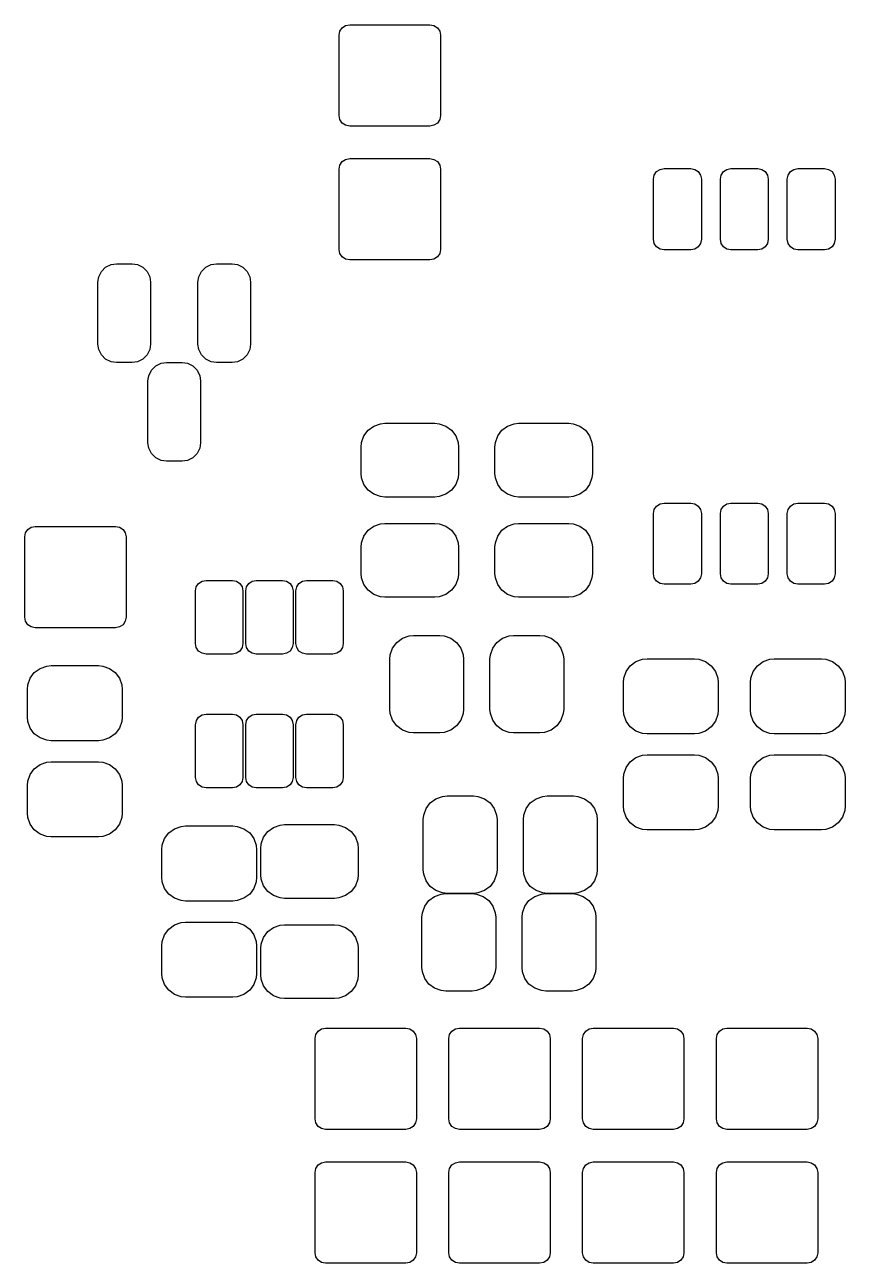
# Model space of a CAD drawing. Extents: x -0.13 to 1.73, y -0.14 to 0.93.
# Drawn here: x 0.537 to 1.15, y -0.138 to 0.788 of the extents above; entities that cross this region are included whole.
import ezdxf

# ---------------------------------------------------------------- set-up
doc = ezdxf.new("R2010")
doc.units = 0
doc.header["$MEASUREMENT"] = 0
doc.layers.add('BLACK', color=7, linetype='CONTINUOUS')

msp = doc.modelspace()

# ---------------------------------------------------------------- linework, layer by layer
at = {"layer": 'BLACK', "linetype": 'CONTINUOUS'}
for p, q in [((0.77443, 0.78557), (0.77699, 0.78727)), ((0.77699, 0.78727), (0.78, 0.78787)), ((0.78, 0.78787), (0.84, 0.78787)), ((0.84, 0.78787), (0.84301, 0.78727)), ((0.84301, 0.78727), (0.84557, 0.78557)), ((0.77213, 0.78), (0.77272, 0.78301)), ((0.77213, 0.72), (0.77213, 0.78)), ((0.77272, 0.78301), (0.77443, 0.78557)), ((0.84557, 0.78557), (0.84728, 0.78301)), ((0.84728, 0.78301), (0.84787, 0.78)), ((0.84787, 0.78), (0.84787, 0.72)), ((0.77272, 0.71699), (0.77213, 0.72)), ((0.77443, 0.71443), (0.77272, 0.71699)), ((0.77699, 0.71273), (0.77443, 0.71443)), ((0.84557, 0.71443), (0.84301, 0.71273)), ((0.84728, 0.71699), (0.84557, 0.71443)), ((0.84787, 0.72), (0.84728, 0.71699)), ((0.78, 0.71213), (0.77699, 0.71273)), ((0.84, 0.71213), (0.78, 0.71213)), ((0.84301, 0.71273), (0.84, 0.71213)), ((0.77272, 0.68301), (0.77443, 0.68557)), ((0.77443, 0.68557), (0.77699, 0.68727)), ((0.77699, 0.68727), (0.78, 0.68787)), ((0.78, 0.68787), (0.84, 0.68787)), ((0.84, 0.68787), (0.84301, 0.68727)), ((0.84301, 0.68727), (0.84557, 0.68557)), ((0.84557, 0.68557), (0.84728, 0.68301)), ((0.77213, 0.68), (0.77272, 0.68301)), ((0.77213, 0.62), (0.77213, 0.68)), ((0.84728, 0.68301), (0.84787, 0.68)), ((0.84787, 0.68), (0.84787, 0.62)), ((1.00773, 0.67551), (1.00943, 0.67807)), ((1.00943, 0.67807), (1.01199, 0.67978)), ((1.01199, 0.67978), (1.015, 0.68037)), ((1.015, 0.68037), (1.035, 0.68037)), ((1.035, 0.68037), (1.03801, 0.67978)), ((1.03801, 0.67978), (1.04057, 0.67807)), ((1.04057, 0.67807), (1.04227, 0.67551)), ((1.05773, 0.67551), (1.05943, 0.67807)), ((1.05943, 0.67807), (1.06199, 0.67978)), ((1.06199, 0.67978), (1.065, 0.68037)), ((1.065, 0.68037), (1.085, 0.68037)), ((1.085, 0.68037), (1.08801, 0.67978)), ((1.08801, 0.67978), (1.09057, 0.67807)), ((1.09057, 0.67807), (1.09227, 0.67551)), ((1.10773, 0.67551), (1.10943, 0.67807)), ((1.10943, 0.67807), (1.11199, 0.67978)), ((1.11199, 0.67978), (1.115, 0.68037)), ((1.115, 0.68037), (1.135, 0.68037)), ((1.135, 0.68037), (1.13801, 0.67978)), ((1.13801, 0.67978), (1.14057, 0.67807)), ((1.14057, 0.67807), (1.14227, 0.67551)), ((1.00713, 0.6725), (1.00773, 0.67551)), ((1.00713, 0.6275), (1.00713, 0.6725)), ((1.04227, 0.67551), (1.04287, 0.6725)), ((1.04287, 0.6725), (1.04287, 0.6275)), ((1.05713, 0.6725), (1.05773, 0.67551)), ((1.05713, 0.6275), (1.05713, 0.6725)), ((1.09227, 0.67551), (1.09287, 0.6725)), ((1.09287, 0.6725), (1.09287, 0.6275)), ((1.10713, 0.6725), (1.10773, 0.67551)), ((1.10713, 0.6275), (1.10713, 0.6725)), ((1.14227, 0.67551), (1.14287, 0.6725)), ((1.14287, 0.6725), (1.14287, 0.6275)), ((1.00773, 0.62449), (1.00713, 0.6275)), ((1.00943, 0.62193), (1.00773, 0.62449)), ((1.01199, 0.62023), (1.00943, 0.62193)), ((1.04057, 0.62193), (1.03801, 0.62023)), ((1.04227, 0.62449), (1.04057, 0.62193)), ((1.04287, 0.6275), (1.04227, 0.62449)), ((1.05773, 0.62449), (1.05713, 0.6275)), ((1.05943, 0.62193), (1.05773, 0.62449)), ((1.06199, 0.62023), (1.05943, 0.62193)), ((1.09057, 0.62193), (1.08801, 0.62023)), ((1.09227, 0.62449), (1.09057, 0.62193)), ((1.09287, 0.6275), (1.09227, 0.62449)), ((1.10773, 0.62449), (1.10713, 0.6275)), ((1.10943, 0.62193), (1.10773, 0.62449)), ((1.11199, 0.62023), (1.10943, 0.62193)), ((1.14057, 0.62193), (1.13801, 0.62023)), ((1.14227, 0.62449), (1.14057, 0.62193)), ((1.14287, 0.6275), (1.14227, 0.62449)), ((0.77272, 0.61699), (0.77213, 0.62)), ((0.77443, 0.61443), (0.77272, 0.61699)), ((0.77699, 0.61272), (0.77443, 0.61443)), ((0.78, 0.61213), (0.77699, 0.61272)), ((0.84, 0.61213), (0.78, 0.61213)), ((0.84301, 0.61272), (0.84, 0.61213)), ((0.84557, 0.61443), (0.84301, 0.61272)), ((0.84728, 0.61699), (0.84557, 0.61443)), ((0.84787, 0.62), (0.84728, 0.61699)), ((1.015, 0.61963), (1.01199, 0.62023)), ((1.035, 0.61963), (1.015, 0.61963)), ((1.03801, 0.62023), (1.035, 0.61963)), ((1.065, 0.61963), (1.06199, 0.62023)), ((1.085, 0.61963), (1.065, 0.61963)), ((1.08801, 0.62023), (1.085, 0.61963)), ((1.115, 0.61963), (1.11199, 0.62023)), ((1.135, 0.61963), (1.115, 0.61963)), ((1.13801, 0.62023), (1.135, 0.61963)), ((0.59238, 0.59937), (0.59438, 0.60344)), ((0.59438, 0.60344), (0.59758, 0.60665)), ((0.59758, 0.60665), (0.60166, 0.60864)), ((0.60166, 0.60864), (0.60559, 0.60921)), ((0.60559, 0.60921), (0.6174, 0.60921)), ((0.6174, 0.60921), (0.62133, 0.60864)), ((0.62133, 0.60864), (0.62541, 0.60665)), ((0.62541, 0.60665), (0.62862, 0.60344)), ((0.62862, 0.60344), (0.63061, 0.59937)), ((0.66719, 0.59937), (0.66918, 0.60344)), ((0.66918, 0.60344), (0.67239, 0.60665)), ((0.67239, 0.60665), (0.67646, 0.60864)), ((0.67646, 0.60864), (0.68039, 0.60921)), ((0.68039, 0.60921), (0.6922, 0.60921)), ((0.6922, 0.60921), (0.69614, 0.60864)), ((0.69614, 0.60864), (0.70021, 0.60665)), ((0.70021, 0.60665), (0.70342, 0.60344)), ((0.70342, 0.60344), (0.70541, 0.59937)), ((0.59181, 0.59543), (0.59238, 0.59937)), ((0.59181, 0.54917), (0.59181, 0.59543)), ((0.63061, 0.59937), (0.63118, 0.59543)), ((0.63118, 0.59543), (0.63118, 0.54917)), ((0.66661, 0.59543), (0.66719, 0.59937)), ((0.66661, 0.54917), (0.66661, 0.59543)), ((0.70541, 0.59937), (0.70598, 0.59543)), ((0.70598, 0.59543), (0.70598, 0.54917)), ((0.59238, 0.54524), (0.59181, 0.54917)), ((0.63118, 0.54917), (0.63061, 0.54524)), ((0.66719, 0.54524), (0.66661, 0.54917)), ((0.70598, 0.54917), (0.70541, 0.54524)), ((0.59438, 0.54117), (0.59238, 0.54524)), ((0.59758, 0.53796), (0.59438, 0.54117)), ((0.60166, 0.53597), (0.59758, 0.53796)), ((0.62541, 0.53796), (0.62133, 0.53597)), ((0.62862, 0.54117), (0.62541, 0.53796)), ((0.63061, 0.54524), (0.62862, 0.54117)), ((0.66918, 0.54117), (0.66719, 0.54524)), ((0.67239, 0.53796), (0.66918, 0.54117)), ((0.67646, 0.53597), (0.67239, 0.53796)), ((0.70021, 0.53796), (0.69614, 0.53597)), ((0.70342, 0.54117), (0.70021, 0.53796)), ((0.70541, 0.54524), (0.70342, 0.54117)), ((0.60559, 0.53539), (0.60166, 0.53597)), ((0.6174, 0.53539), (0.60559, 0.53539)), ((0.62133, 0.53597), (0.6174, 0.53539)), ((0.62979, 0.52555), (0.63178, 0.52962)), ((0.63178, 0.52962), (0.63499, 0.53283)), ((0.63499, 0.53283), (0.63906, 0.53482)), ((0.63906, 0.53482), (0.64299, 0.53539)), ((0.64299, 0.53539), (0.6548, 0.53539)), ((0.6548, 0.53539), (0.65873, 0.53482)), ((0.65873, 0.53482), (0.66281, 0.53283)), ((0.66281, 0.53283), (0.66602, 0.52962)), ((0.66602, 0.52962), (0.66801, 0.52555)), ((0.68039, 0.53539), (0.67646, 0.53597)), ((0.6922, 0.53539), (0.68039, 0.53539)), ((0.69614, 0.53597), (0.6922, 0.53539)), ((0.62921, 0.52161), (0.62979, 0.52555)), ((0.62921, 0.47535), (0.62921, 0.52161)), ((0.66801, 0.52555), (0.66858, 0.52161)), ((0.66858, 0.52161), (0.66858, 0.47535)), ((0.79064, 0.48052), (0.79377, 0.48477)), ((0.79377, 0.48477), (0.79802, 0.48791)), ((0.79802, 0.48791), (0.80301, 0.48965)), ((0.80301, 0.48965), (0.8063, 0.48996)), ((0.8063, 0.48996), (0.8437, 0.48996)), ((0.8437, 0.48996), (0.84699, 0.48965)), ((0.84699, 0.48965), (0.85198, 0.48791)), ((0.85198, 0.48791), (0.85623, 0.48477)), ((0.85623, 0.48477), (0.85936, 0.48052)), ((0.89064, 0.48052), (0.89377, 0.48477)), ((0.89377, 0.48477), (0.89802, 0.48791)), ((0.89802, 0.48791), (0.90301, 0.48965)), ((0.90301, 0.48965), (0.9063, 0.48996)), ((0.9063, 0.48996), (0.9437, 0.48996)), ((0.9437, 0.48996), (0.94699, 0.48965)), ((0.94699, 0.48965), (0.95198, 0.48791)), ((0.95198, 0.48791), (0.95623, 0.48477)), ((0.95623, 0.48477), (0.95936, 0.48052)), ((0.62979, 0.47142), (0.62921, 0.47535)), ((0.66858, 0.47535), (0.66801, 0.47142)), ((0.78858, 0.47224), (0.78889, 0.47554)), ((0.78858, 0.45256), (0.78858, 0.47224)), ((0.78889, 0.47554), (0.79064, 0.48052)), ((0.85936, 0.48052), (0.86111, 0.47554)), ((0.86111, 0.47554), (0.86142, 0.47224)), ((0.86142, 0.47224), (0.86142, 0.45256)), ((0.88858, 0.47224), (0.88889, 0.47554)), ((0.88858, 0.45256), (0.88858, 0.47224)), ((0.88889, 0.47554), (0.89064, 0.48052)), ((0.95936, 0.48052), (0.96111, 0.47554)), ((0.96111, 0.47554), (0.96142, 0.47224)), ((0.96142, 0.47224), (0.96142, 0.45256)), ((0.63178, 0.46735), (0.62979, 0.47142)), ((0.63499, 0.46414), (0.63178, 0.46735)), ((0.63906, 0.46215), (0.63499, 0.46414)), ((0.66281, 0.46414), (0.65873, 0.46215)), ((0.66602, 0.46735), (0.66281, 0.46414)), ((0.66801, 0.47142), (0.66602, 0.46735)), ((0.64299, 0.46158), (0.63906, 0.46215)), ((0.6548, 0.46158), (0.64299, 0.46158)), ((0.65873, 0.46215), (0.6548, 0.46158)), ((0.78889, 0.44927), (0.78858, 0.45256)), ((0.79064, 0.44428), (0.78889, 0.44927)), ((0.86111, 0.44927), (0.85936, 0.44428)), ((0.86142, 0.45256), (0.86111, 0.44927)), ((0.88889, 0.44927), (0.88858, 0.45256)), ((0.89064, 0.44428), (0.88889, 0.44927)), ((0.96111, 0.44927), (0.95936, 0.44428)), ((0.96142, 0.45256), (0.96111, 0.44927)), ((0.79377, 0.44003), (0.79064, 0.44428)), ((0.79802, 0.4369), (0.79377, 0.44003)), ((0.80301, 0.43515), (0.79802, 0.4369)), ((0.8063, 0.43484), (0.80301, 0.43515)), ((0.84699, 0.43515), (0.8437, 0.43484)), ((0.85198, 0.4369), (0.84699, 0.43515)), ((0.85623, 0.44003), (0.85198, 0.4369)), ((0.85936, 0.44428), (0.85623, 0.44003)), ((0.89377, 0.44003), (0.89064, 0.44428)), ((0.89802, 0.4369), (0.89377, 0.44003)), ((0.90301, 0.43515), (0.89802, 0.4369)), ((0.9063, 0.43484), (0.90301, 0.43515)), ((0.94699, 0.43515), (0.9437, 0.43484)), ((0.95198, 0.4369), (0.94699, 0.43515)), ((0.95623, 0.44003), (0.95198, 0.4369)), ((0.95936, 0.44428), (0.95623, 0.44003)), ((0.8437, 0.43484), (0.8063, 0.43484)), ((0.9437, 0.43484), (0.9063, 0.43484)), ((1.00773, 0.42551), (1.00943, 0.42807)), ((1.00943, 0.42807), (1.01199, 0.42978)), ((1.01199, 0.42978), (1.015, 0.43037)), ((1.015, 0.43037), (1.035, 0.43037)), ((1.035, 0.43037), (1.03801, 0.42978)), ((1.03801, 0.42978), (1.04057, 0.42807)), ((1.04057, 0.42807), (1.04227, 0.42551)), ((1.05773, 0.42551), (1.05943, 0.42807)), ((1.05943, 0.42807), (1.06199, 0.42978)), ((1.06199, 0.42978), (1.065, 0.43037)), ((1.065, 0.43037), (1.085, 0.43037)), ((1.085, 0.43037), (1.08801, 0.42978)), ((1.08801, 0.42978), (1.09057, 0.42807)), ((1.09057, 0.42807), (1.09227, 0.42551)), ((1.10773, 0.42551), (1.10943, 0.42807)), ((1.10943, 0.42807), (1.11199, 0.42978)), ((1.11199, 0.42978), (1.115, 0.43037)), ((1.115, 0.43037), (1.135, 0.43037)), ((1.135, 0.43037), (1.13801, 0.42978)), ((1.13801, 0.42978), (1.14057, 0.42807)), ((1.14057, 0.42807), (1.14227, 0.42551)), ((1.00713, 0.4225), (1.00773, 0.42551)), ((1.00713, 0.3775), (1.00713, 0.4225)), ((1.04227, 0.42551), (1.04287, 0.4225)), ((1.04287, 0.4225), (1.04287, 0.3775)), ((1.05713, 0.4225), (1.05773, 0.42551)), ((1.05713, 0.3775), (1.05713, 0.4225)), ((1.09227, 0.42551), (1.09287, 0.4225)), ((1.09287, 0.4225), (1.09287, 0.3775)), ((1.10713, 0.4225), (1.10773, 0.42551)), ((1.10713, 0.3775), (1.10713, 0.4225)), ((1.14227, 0.42551), (1.14287, 0.4225)), ((1.14287, 0.4225), (1.14287, 0.3775)), ((0.53713, 0.405), (0.53773, 0.40801)), ((0.53773, 0.40801), (0.53943, 0.41057)), ((0.53943, 0.41057), (0.54199, 0.41228)), ((0.54199, 0.41228), (0.545, 0.41287)), ((0.545, 0.41287), (0.605, 0.41287)), ((0.605, 0.41287), (0.60801, 0.41228)), ((0.60801, 0.41228), (0.61057, 0.41057)), ((0.61057, 0.41057), (0.61228, 0.40801)), ((0.61228, 0.40801), (0.61287, 0.405)), ((0.79064, 0.40572), (0.79377, 0.40997)), ((0.79377, 0.40997), (0.79802, 0.4131)), ((0.79802, 0.4131), (0.80301, 0.41485)), ((0.80301, 0.41485), (0.8063, 0.41516)), ((0.8063, 0.41516), (0.8437, 0.41516)), ((0.8437, 0.41516), (0.84699, 0.41485)), ((0.84699, 0.41485), (0.85198, 0.4131)), ((0.85198, 0.4131), (0.85623, 0.40997)), ((0.85623, 0.40997), (0.85936, 0.40572)), ((0.89064, 0.40572), (0.89377, 0.40997)), ((0.89377, 0.40997), (0.89802, 0.4131)), ((0.89802, 0.4131), (0.90301, 0.41485)), ((0.90301, 0.41485), (0.9063, 0.41516)), ((0.9063, 0.41516), (0.9437, 0.41516)), ((0.9437, 0.41516), (0.94699, 0.41485)), ((0.94699, 0.41485), (0.95198, 0.4131)), ((0.95198, 0.4131), (0.95623, 0.40997)), ((0.95623, 0.40997), (0.95936, 0.40572)), ((0.53713, 0.345), (0.53713, 0.405)), ((0.61287, 0.405), (0.61287, 0.345)), ((0.78858, 0.39744), (0.78889, 0.40074)), ((0.78889, 0.40074), (0.79064, 0.40572)), ((0.85936, 0.40572), (0.86111, 0.40074)), ((0.86111, 0.40074), (0.86142, 0.39744)), ((0.88858, 0.39744), (0.88889, 0.40074)), ((0.88889, 0.40074), (0.89064, 0.40572)), ((0.95936, 0.40572), (0.96111, 0.40074)), ((0.96111, 0.40074), (0.96142, 0.39744)), ((0.78858, 0.37776), (0.78858, 0.39744)), ((0.86142, 0.39744), (0.86142, 0.37776)), ((0.88858, 0.37776), (0.88858, 0.39744)), ((0.96142, 0.39744), (0.96142, 0.37776)), ((0.66707, 0.37027), (0.66962, 0.37198)), ((0.66962, 0.37198), (0.67264, 0.37257)), ((0.67264, 0.37257), (0.69236, 0.37257)), ((0.69236, 0.37257), (0.69538, 0.37198)), ((0.69538, 0.37198), (0.69793, 0.37027)), ((0.70459, 0.37027), (0.70714, 0.37198)), ((0.70714, 0.37198), (0.71016, 0.37257)), ((0.71016, 0.37257), (0.72984, 0.37257)), ((0.72984, 0.37257), (0.73286, 0.37198)), ((0.73286, 0.37198), (0.73541, 0.37027)), ((0.74209, 0.37027), (0.74464, 0.37198)), ((0.74464, 0.37198), (0.74766, 0.37257)), ((0.74766, 0.37257), (0.76734, 0.37257)), ((0.76734, 0.37257), (0.77036, 0.37198)), ((0.77036, 0.37198), (0.77291, 0.37027)), ((0.78889, 0.37446), (0.78858, 0.37776)), ((0.79064, 0.36948), (0.78889, 0.37446)), ((0.86111, 0.37446), (0.85936, 0.36948)), ((0.86142, 0.37776), (0.86111, 0.37446)), ((0.88889, 0.37446), (0.88858, 0.37776)), ((0.89064, 0.36948), (0.88889, 0.37446)), ((0.96111, 0.37446), (0.95936, 0.36948)), ((0.96142, 0.37776), (0.96111, 0.37446)), ((1.00773, 0.37449), (1.00713, 0.3775)), ((1.00943, 0.37193), (1.00773, 0.37449)), ((1.01199, 0.37023), (1.00943, 0.37193)), ((1.04057, 0.37193), (1.03801, 0.37023)), ((1.04227, 0.37449), (1.04057, 0.37193)), ((1.04287, 0.3775), (1.04227, 0.37449)), ((1.05773, 0.37449), (1.05713, 0.3775)), ((1.05943, 0.37193), (1.05773, 0.37449)), ((1.06199, 0.37023), (1.05943, 0.37193)), ((1.09057, 0.37193), (1.08801, 0.37023)), ((1.09227, 0.37449), (1.09057, 0.37193)), ((1.09287, 0.3775), (1.09227, 0.37449)), ((1.10773, 0.37449), (1.10713, 0.3775)), ((1.10943, 0.37193), (1.10773, 0.37449)), ((1.11199, 0.37023), (1.10943, 0.37193)), ((1.14057, 0.37193), (1.13801, 0.37023)), ((1.14227, 0.37449), (1.14057, 0.37193)), ((1.14287, 0.3775), (1.14227, 0.37449)), ((0.66476, 0.3647), (0.66536, 0.36771)), ((0.66476, 0.3253), (0.66476, 0.3647)), ((0.66536, 0.36771), (0.66707, 0.37027)), ((0.69793, 0.37027), (0.69964, 0.36771)), ((0.69964, 0.36771), (0.70024, 0.3647)), ((0.70024, 0.3647), (0.70024, 0.3253)), ((0.70228, 0.3647), (0.70288, 0.36771)), ((0.70228, 0.3253), (0.70228, 0.3647)), ((0.70288, 0.36771), (0.70459, 0.37027)), ((0.73541, 0.37027), (0.73712, 0.36771)), ((0.73712, 0.36771), (0.73772, 0.3647)), ((0.73772, 0.3647), (0.73772, 0.3253)), ((0.73978, 0.3647), (0.74038, 0.36771)), ((0.73978, 0.3253), (0.73978, 0.3647)), ((0.74038, 0.36771), (0.74209, 0.37027)), ((0.77291, 0.37027), (0.77462, 0.36771)), ((0.77462, 0.36771), (0.77522, 0.3647)), ((0.77522, 0.3647), (0.77522, 0.3253)), ((0.79377, 0.36523), (0.79064, 0.36948)), ((0.79802, 0.36209), (0.79377, 0.36523)), ((0.80301, 0.36035), (0.79802, 0.36209)), ((0.85198, 0.36209), (0.84699, 0.36035)), ((0.85623, 0.36523), (0.85198, 0.36209)), ((0.85936, 0.36948), (0.85623, 0.36523)), ((0.89377, 0.36523), (0.89064, 0.36948)), ((0.89802, 0.36209), (0.89377, 0.36523)), ((0.90301, 0.36035), (0.89802, 0.36209)), ((0.95198, 0.36209), (0.94699, 0.36035)), ((0.95623, 0.36523), (0.95198, 0.36209)), ((0.95936, 0.36948), (0.95623, 0.36523)), ((1.015, 0.36963), (1.01199, 0.37023)), ((1.035, 0.36963), (1.015, 0.36963)), ((1.03801, 0.37023), (1.035, 0.36963)), ((1.065, 0.36963), (1.06199, 0.37023)), ((1.085, 0.36963), (1.065, 0.36963)), ((1.08801, 0.37023), (1.085, 0.36963)), ((1.115, 0.36963), (1.11199, 0.37023)), ((1.135, 0.36963), (1.115, 0.36963)), ((1.13801, 0.37023), (1.135, 0.36963)), ((0.8063, 0.36004), (0.80301, 0.36035)), ((0.8437, 0.36004), (0.8063, 0.36004)), ((0.84699, 0.36035), (0.8437, 0.36004)), ((0.9063, 0.36004), (0.90301, 0.36035)), ((0.9437, 0.36004), (0.9063, 0.36004)), ((0.94699, 0.36035), (0.9437, 0.36004)), ((0.53773, 0.34199), (0.53713, 0.345)), ((0.61287, 0.345), (0.61228, 0.34199)), ((0.53943, 0.33943), (0.53773, 0.34199)), ((0.54199, 0.33772), (0.53943, 0.33943)), ((0.545, 0.33713), (0.54199, 0.33772)), ((0.605, 0.33713), (0.545, 0.33713)), ((0.60801, 0.33772), (0.605, 0.33713)), ((0.61057, 0.33943), (0.60801, 0.33772)), ((0.61228, 0.34199), (0.61057, 0.33943)), ((0.66536, 0.32229), (0.66476, 0.3253)), ((0.70024, 0.3253), (0.69964, 0.32229)), ((0.70288, 0.32229), (0.70228, 0.3253)), ((0.73772, 0.3253), (0.73712, 0.32229)), ((0.74038, 0.32229), (0.73978, 0.3253)), ((0.77522, 0.3253), (0.77462, 0.32229)), ((0.81209, 0.32198), (0.81523, 0.32623)), ((0.81523, 0.32623), (0.81948, 0.32936)), ((0.81948, 0.32936), (0.82446, 0.33111)), ((0.82446, 0.33111), (0.82776, 0.33142)), ((0.82776, 0.33142), (0.84744, 0.33142)), ((0.84744, 0.33142), (0.85074, 0.33111)), ((0.85074, 0.33111), (0.85572, 0.32936)), ((0.85572, 0.32936), (0.85997, 0.32623)), ((0.85997, 0.32623), (0.8631, 0.32198)), ((0.8869, 0.32198), (0.89003, 0.32623)), ((0.89003, 0.32623), (0.89428, 0.32936)), ((0.89428, 0.32936), (0.89926, 0.33111)), ((0.89926, 0.33111), (0.90256, 0.33142)), ((0.90256, 0.33142), (0.92224, 0.33142)), ((0.92224, 0.33142), (0.92554, 0.33111)), ((0.92554, 0.33111), (0.93052, 0.32936)), ((0.93052, 0.32936), (0.93477, 0.32623)), ((0.93477, 0.32623), (0.93791, 0.32198)), ((0.66707, 0.31973), (0.66536, 0.32229)), ((0.66962, 0.31803), (0.66707, 0.31973)), ((0.67264, 0.31743), (0.66962, 0.31803)), ((0.69236, 0.31743), (0.67264, 0.31743)), ((0.69538, 0.31803), (0.69236, 0.31743)), ((0.69793, 0.31973), (0.69538, 0.31803)), ((0.69964, 0.32229), (0.69793, 0.31973)), ((0.70459, 0.31973), (0.70288, 0.32229)), ((0.70714, 0.31803), (0.70459, 0.31973)), ((0.71016, 0.31743), (0.70714, 0.31803)), ((0.72984, 0.31743), (0.71016, 0.31743)), ((0.73286, 0.31803), (0.72984, 0.31743)), ((0.73541, 0.31973), (0.73286, 0.31803)), ((0.73712, 0.32229), (0.73541, 0.31973)), ((0.74209, 0.31973), (0.74038, 0.32229)), ((0.74464, 0.31803), (0.74209, 0.31973)), ((0.74766, 0.31743), (0.74464, 0.31803)), ((0.76734, 0.31743), (0.74766, 0.31743)), ((0.77036, 0.31803), (0.76734, 0.31743)), ((0.77291, 0.31973), (0.77036, 0.31803)), ((0.77462, 0.32229), (0.77291, 0.31973)), ((0.81004, 0.3137), (0.81035, 0.31699)), ((0.81035, 0.31699), (0.81209, 0.32198)), ((0.8631, 0.32198), (0.86485, 0.31699)), ((0.86485, 0.31699), (0.86516, 0.3137)), ((0.88484, 0.3137), (0.88515, 0.31699)), ((0.88515, 0.31699), (0.8869, 0.32198)), ((0.93791, 0.32198), (0.93965, 0.31699)), ((0.93965, 0.31699), (0.93996, 0.3137)), ((0.54427, 0.30363), (0.54852, 0.30676)), ((0.54852, 0.30676), (0.5535, 0.30851)), ((0.5535, 0.30851), (0.55679, 0.30882)), ((0.55679, 0.30882), (0.59223, 0.30882)), ((0.59223, 0.30882), (0.59552, 0.30851)), ((0.59552, 0.30851), (0.60051, 0.30676)), ((0.60051, 0.30676), (0.60476, 0.30363)), ((0.81004, 0.2763), (0.81004, 0.3137)), ((0.86516, 0.3137), (0.86516, 0.2763)), ((0.88484, 0.2763), (0.88484, 0.3137)), ((0.93996, 0.3137), (0.93996, 0.2763)), ((0.98662, 0.30454), (0.98976, 0.30879)), ((0.98976, 0.30879), (0.99401, 0.31192)), ((0.99401, 0.31192), (0.99899, 0.31367)), ((0.99899, 0.31367), (1.00228, 0.31398)), ((1.00228, 0.31398), (1.03772, 0.31398)), ((1.03772, 0.31398), (1.04101, 0.31367)), ((1.04101, 0.31367), (1.04599, 0.31192)), ((1.04599, 0.31192), (1.05024, 0.30879)), ((1.05024, 0.30879), (1.05338, 0.30454)), ((1.08162, 0.30454), (1.08476, 0.30879)), ((1.08476, 0.30879), (1.08901, 0.31192)), ((1.08901, 0.31192), (1.09399, 0.31367)), ((1.09399, 0.31367), (1.09728, 0.31398)), ((1.09728, 0.31398), (1.13272, 0.31398)), ((1.13272, 0.31398), (1.13601, 0.31367)), ((1.13601, 0.31367), (1.14099, 0.31192)), ((1.14099, 0.31192), (1.14524, 0.30879)), ((1.14524, 0.30879), (1.14838, 0.30454)), ((0.53939, 0.29439), (0.54113, 0.29938)), ((0.54113, 0.29938), (0.54427, 0.30363)), ((0.60476, 0.30363), (0.60789, 0.29938)), ((0.60789, 0.29938), (0.60964, 0.29439)), ((0.98457, 0.29626), (0.98488, 0.29955)), ((0.98457, 0.27559), (0.98457, 0.29626)), ((0.98488, 0.29955), (0.98662, 0.30454)), ((1.05338, 0.30454), (1.05512, 0.29955)), ((1.05512, 0.29955), (1.05543, 0.29626)), ((1.05543, 0.29626), (1.05543, 0.27559)), ((1.07957, 0.29626), (1.07988, 0.29955)), ((1.07957, 0.27559), (1.07957, 0.29626)), ((1.07988, 0.29955), (1.08162, 0.30454)), ((1.14838, 0.30454), (1.15012, 0.29955)), ((1.15012, 0.29955), (1.15043, 0.29626)), ((1.15043, 0.29626), (1.15043, 0.27559)), ((0.53908, 0.2911), (0.53939, 0.29439)), ((0.53908, 0.27043), (0.53908, 0.2911)), ((0.60964, 0.29439), (0.60994, 0.2911)), ((0.60994, 0.2911), (0.60994, 0.27043)), ((0.53939, 0.26714), (0.53908, 0.27043)), ((0.60994, 0.27043), (0.60964, 0.26714)), ((0.66538, 0.26771), (0.66709, 0.27027)), ((0.66709, 0.27027), (0.66964, 0.27198)), ((0.66964, 0.27198), (0.67266, 0.27257)), ((0.67266, 0.27257), (0.69234, 0.27257)), ((0.69234, 0.27257), (0.69536, 0.27198)), ((0.69536, 0.27198), (0.69791, 0.27027)), ((0.69791, 0.27027), (0.69962, 0.26771)), ((0.70288, 0.26771), (0.70459, 0.27027)), ((0.70459, 0.27027), (0.70714, 0.27198)), ((0.70714, 0.27198), (0.71016, 0.27257)), ((0.71016, 0.27257), (0.72984, 0.27257)), ((0.72984, 0.27257), (0.73286, 0.27198)), ((0.73286, 0.27198), (0.73541, 0.27027)), ((0.73541, 0.27027), (0.73712, 0.26771)), ((0.74038, 0.26771), (0.74209, 0.27027)), ((0.74209, 0.27027), (0.74464, 0.27198)), ((0.74464, 0.27198), (0.74766, 0.27257)), ((0.74766, 0.27257), (0.76734, 0.27257)), ((0.76734, 0.27257), (0.77036, 0.27198)), ((0.77036, 0.27198), (0.77291, 0.27027)), ((0.77291, 0.27027), (0.77462, 0.26771)), ((0.81035, 0.27301), (0.81004, 0.2763)), ((0.81209, 0.26802), (0.81035, 0.27301)), ((0.86485, 0.27301), (0.8631, 0.26802)), ((0.86516, 0.2763), (0.86485, 0.27301)), ((0.88515, 0.27301), (0.88484, 0.2763)), ((0.8869, 0.26802), (0.88515, 0.27301)), ((0.93965, 0.27301), (0.93791, 0.26802)), ((0.93996, 0.2763), (0.93965, 0.27301)), ((0.98488, 0.2723), (0.98457, 0.27559)), ((0.98662, 0.26731), (0.98488, 0.2723)), ((1.05512, 0.2723), (1.05338, 0.26731)), ((1.05543, 0.27559), (1.05512, 0.2723)), ((1.07988, 0.2723), (1.07957, 0.27559)), ((1.08162, 0.26731), (1.07988, 0.2723)), ((1.15012, 0.2723), (1.14838, 0.26731)), ((1.15043, 0.27559), (1.15012, 0.2723)), ((0.54113, 0.26215), (0.53939, 0.26714)), ((0.54427, 0.2579), (0.54113, 0.26215)), ((0.60789, 0.26215), (0.60476, 0.2579)), ((0.60964, 0.26714), (0.60789, 0.26215)), ((0.66478, 0.2647), (0.66538, 0.26771)), ((0.66478, 0.2253), (0.66478, 0.2647)), ((0.69962, 0.26771), (0.70022, 0.2647)), ((0.70022, 0.2647), (0.70022, 0.2253)), ((0.70228, 0.2647), (0.70288, 0.26771)), ((0.70228, 0.2253), (0.70228, 0.2647)), ((0.73712, 0.26771), (0.73772, 0.2647)), ((0.73772, 0.2647), (0.73772, 0.2253)), ((0.73978, 0.2647), (0.74038, 0.26771)), ((0.73978, 0.2253), (0.73978, 0.2647)), ((0.77462, 0.26771), (0.77522, 0.2647)), ((0.77522, 0.2647), (0.77522, 0.2253)), ((0.81523, 0.26377), (0.81209, 0.26802)), ((0.81948, 0.26064), (0.81523, 0.26377)), ((0.82446, 0.25889), (0.81948, 0.26064)), ((0.85572, 0.26064), (0.85074, 0.25889)), ((0.85997, 0.26377), (0.85572, 0.26064)), ((0.8631, 0.26802), (0.85997, 0.26377)), ((0.89003, 0.26377), (0.8869, 0.26802)), ((0.89428, 0.26064), (0.89003, 0.26377)), ((0.89926, 0.25889), (0.89428, 0.26064)), ((0.93052, 0.26064), (0.92554, 0.25889)), ((0.93477, 0.26377), (0.93052, 0.26064)), ((0.93791, 0.26802), (0.93477, 0.26377)), ((0.98976, 0.26306), (0.98662, 0.26731)), ((0.99401, 0.25993), (0.98976, 0.26306)), ((0.99899, 0.25818), (0.99401, 0.25993)), ((1.04599, 0.25993), (1.04101, 0.25818)), ((1.05024, 0.26306), (1.04599, 0.25993)), ((1.05338, 0.26731), (1.05024, 0.26306)), ((1.08476, 0.26306), (1.08162, 0.26731)), ((1.08901, 0.25993), (1.08476, 0.26306)), ((1.09399, 0.25818), (1.08901, 0.25993)), ((1.14099, 0.25993), (1.13601, 0.25818)), ((1.14524, 0.26306), (1.14099, 0.25993)), ((1.14838, 0.26731), (1.14524, 0.26306)), ((0.54852, 0.25477), (0.54427, 0.2579)), ((0.5535, 0.25302), (0.54852, 0.25477)), ((0.55679, 0.25271), (0.5535, 0.25302)), ((0.59223, 0.25271), (0.55679, 0.25271)), ((0.59552, 0.25302), (0.59223, 0.25271)), ((0.60051, 0.25477), (0.59552, 0.25302)), ((0.60476, 0.2579), (0.60051, 0.25477)), ((0.82776, 0.25858), (0.82446, 0.25889)), ((0.84744, 0.25858), (0.82776, 0.25858)), ((0.85074, 0.25889), (0.84744, 0.25858)), ((0.90256, 0.25858), (0.89926, 0.25889)), ((0.92224, 0.25858), (0.90256, 0.25858)), ((0.92554, 0.25889), (0.92224, 0.25858)), ((1.00228, 0.25787), (0.99899, 0.25818)), ((1.03772, 0.25787), (1.00228, 0.25787)), ((1.04101, 0.25818), (1.03772, 0.25787)), ((1.09728, 0.25787), (1.09399, 0.25818)), ((1.13272, 0.25787), (1.09728, 0.25787)), ((1.13601, 0.25818), (1.13272, 0.25787)), ((0.99401, 0.24007), (0.99899, 0.24182)), ((0.99899, 0.24182), (1.00228, 0.24213)), ((1.00228, 0.24213), (1.03772, 0.24213)), ((1.03772, 0.24213), (1.04101, 0.24182)), ((1.04101, 0.24182), (1.04599, 0.24007)), ((1.08901, 0.24007), (1.09399, 0.24182)), ((1.09399, 0.24182), (1.09728, 0.24213)), ((1.09728, 0.24213), (1.13272, 0.24213)), ((1.13272, 0.24213), (1.13601, 0.24182)), ((1.13601, 0.24182), (1.14099, 0.24007)), ((0.54113, 0.22753), (0.54427, 0.23178)), ((0.54427, 0.23178), (0.54852, 0.23491)), ((0.54852, 0.23491), (0.5535, 0.23666)), ((0.5535, 0.23666), (0.55679, 0.23697)), ((0.55679, 0.23697), (0.59223, 0.23697)), ((0.59223, 0.23697), (0.59552, 0.23666)), ((0.59552, 0.23666), (0.60051, 0.23491)), ((0.60051, 0.23491), (0.60476, 0.23178)), ((0.60476, 0.23178), (0.60789, 0.22753)), ((0.98488, 0.2277), (0.98662, 0.23269)), ((0.98662, 0.23269), (0.98976, 0.23694)), ((0.98976, 0.23694), (0.99401, 0.24007)), ((1.04599, 0.24007), (1.05024, 0.23694)), ((1.05024, 0.23694), (1.05338, 0.23269)), ((1.05338, 0.23269), (1.05512, 0.2277)), ((1.07988, 0.2277), (1.08162, 0.23269)), ((1.08162, 0.23269), (1.08476, 0.23694)), ((1.08476, 0.23694), (1.08901, 0.24007)), ((1.14099, 0.24007), (1.14524, 0.23694)), ((1.14524, 0.23694), (1.14838, 0.23269)), ((1.14838, 0.23269), (1.15012, 0.2277)), ((0.53908, 0.21925), (0.53939, 0.22254)), ((0.53939, 0.22254), (0.54113, 0.22753)), ((0.60789, 0.22753), (0.60964, 0.22254)), ((0.60964, 0.22254), (0.60994, 0.21925)), ((0.66538, 0.22229), (0.66478, 0.2253)), ((0.66709, 0.21973), (0.66538, 0.22229)), ((0.69962, 0.22229), (0.69791, 0.21973)), ((0.70022, 0.2253), (0.69962, 0.22229)), ((0.70288, 0.22229), (0.70228, 0.2253)), ((0.70459, 0.21973), (0.70288, 0.22229)), ((0.73712, 0.22229), (0.73541, 0.21973)), ((0.73772, 0.2253), (0.73712, 0.22229)), ((0.74038, 0.22229), (0.73978, 0.2253)), ((0.74209, 0.21973), (0.74038, 0.22229)), ((0.77462, 0.22229), (0.77291, 0.21973)), ((0.77522, 0.2253), (0.77462, 0.22229)), ((0.98457, 0.22441), (0.98488, 0.2277)), ((0.98457, 0.20374), (0.98457, 0.22441)), ((1.05512, 0.2277), (1.05543, 0.22441)), ((1.05543, 0.22441), (1.05543, 0.20374)), ((1.07957, 0.22441), (1.07988, 0.2277)), ((1.07957, 0.20374), (1.07957, 0.22441)), ((1.15012, 0.2277), (1.15043, 0.22441)), ((1.15043, 0.22441), (1.15043, 0.20374)), ((0.53908, 0.19858), (0.53908, 0.21925)), ((0.60994, 0.21925), (0.60994, 0.19858)), ((0.66964, 0.21802), (0.66709, 0.21973)), ((0.67266, 0.21743), (0.66964, 0.21802)), ((0.69234, 0.21743), (0.67266, 0.21743)), ((0.69536, 0.21802), (0.69234, 0.21743)), ((0.69791, 0.21973), (0.69536, 0.21802)), ((0.70714, 0.21802), (0.70459, 0.21973)), ((0.71016, 0.21743), (0.70714, 0.21802)), ((0.72984, 0.21743), (0.71016, 0.21743)), ((0.73286, 0.21802), (0.72984, 0.21743)), ((0.73541, 0.21973), (0.73286, 0.21802)), ((0.74464, 0.21802), (0.74209, 0.21973)), ((0.74766, 0.21743), (0.74464, 0.21802)), ((0.76734, 0.21743), (0.74766, 0.21743)), ((0.77036, 0.21802), (0.76734, 0.21743)), ((0.77291, 0.21973), (0.77036, 0.21802)), ((0.83709, 0.20198), (0.84023, 0.20623)), ((0.84023, 0.20623), (0.84448, 0.20936)), ((0.84448, 0.20936), (0.84946, 0.21111)), ((0.84946, 0.21111), (0.85276, 0.21142)), ((0.85276, 0.21142), (0.87244, 0.21142)), ((0.87244, 0.21142), (0.87574, 0.21111)), ((0.87574, 0.21111), (0.88072, 0.20936)), ((0.88072, 0.20936), (0.88497, 0.20623)), ((0.88497, 0.20623), (0.8881, 0.20198)), ((0.9119, 0.20198), (0.91503, 0.20623)), ((0.91503, 0.20623), (0.91928, 0.20936)), ((0.91928, 0.20936), (0.92427, 0.21111)), ((0.92427, 0.21111), (0.92756, 0.21142)), ((0.92756, 0.21142), (0.94724, 0.21142)), ((0.94724, 0.21142), (0.95054, 0.21111)), ((0.95054, 0.21111), (0.95552, 0.20936)), ((0.95552, 0.20936), (0.95977, 0.20623)), ((0.95977, 0.20623), (0.96291, 0.20198)), ((0.98488, 0.20045), (0.98457, 0.20374)), ((1.05543, 0.20374), (1.05512, 0.20045)), ((1.07988, 0.20045), (1.07957, 0.20374)), ((1.15043, 0.20374), (1.15012, 0.20045)), ((0.53939, 0.19529), (0.53908, 0.19858)), ((0.54113, 0.1903), (0.53939, 0.19529)), ((0.60964, 0.19529), (0.60789, 0.1903)), ((0.60994, 0.19858), (0.60964, 0.19529)), ((0.83504, 0.1937), (0.83535, 0.19699)), ((0.83535, 0.19699), (0.83709, 0.20198)), ((0.8881, 0.20198), (0.88985, 0.19699)), ((0.88985, 0.19699), (0.89016, 0.1937)), ((0.90984, 0.1937), (0.91015, 0.19699)), ((0.91015, 0.19699), (0.9119, 0.20198)), ((0.96291, 0.20198), (0.96465, 0.19699)), ((0.96465, 0.19699), (0.96496, 0.1937)), ((0.98662, 0.19546), (0.98488, 0.20045)), ((0.98976, 0.19121), (0.98662, 0.19546)), ((1.05338, 0.19546), (1.05024, 0.19121)), ((1.05512, 0.20045), (1.05338, 0.19546)), ((1.08162, 0.19546), (1.07988, 0.20045)), ((1.08476, 0.19121), (1.08162, 0.19546)), ((1.14838, 0.19546), (1.14524, 0.19121)), ((1.15012, 0.20045), (1.14838, 0.19546)), ((0.54427, 0.18605), (0.54113, 0.1903)), ((0.54852, 0.18292), (0.54427, 0.18605)), ((0.60476, 0.18605), (0.60051, 0.18292)), ((0.60789, 0.1903), (0.60476, 0.18605)), ((0.64476, 0.18379), (0.64901, 0.18692)), ((0.64901, 0.18692), (0.65399, 0.18867)), ((0.65399, 0.18867), (0.65728, 0.18898)), ((0.65728, 0.18898), (0.69272, 0.18898)), ((0.69272, 0.18898), (0.69601, 0.18867)), ((0.69601, 0.18867), (0.701, 0.18692)), ((0.701, 0.18692), (0.70524, 0.18379)), ((0.71877, 0.18477), (0.72302, 0.18791)), ((0.72302, 0.18791), (0.72801, 0.18965)), ((0.72801, 0.18965), (0.7313, 0.18996)), ((0.7313, 0.18996), (0.7687, 0.18996)), ((0.7687, 0.18996), (0.77199, 0.18965)), ((0.77199, 0.18965), (0.77698, 0.18791)), ((0.77698, 0.18791), (0.78123, 0.18477)), ((0.83504, 0.1563), (0.83504, 0.1937)), ((0.89016, 0.1937), (0.89016, 0.1563)), ((0.90984, 0.1563), (0.90984, 0.1937)), ((0.96496, 0.1937), (0.96496, 0.1563)), ((0.99401, 0.18808), (0.98976, 0.19121)), ((0.99899, 0.18633), (0.99401, 0.18808)), ((1.00228, 0.18602), (0.99899, 0.18633)), ((1.03772, 0.18602), (1.00228, 0.18602)), ((1.04101, 0.18633), (1.03772, 0.18602)), ((1.04599, 0.18808), (1.04101, 0.18633)), ((1.05024, 0.19121), (1.04599, 0.18808)), ((1.08901, 0.18808), (1.08476, 0.19121)), ((1.09399, 0.18633), (1.08901, 0.18808)), ((1.09728, 0.18602), (1.09399, 0.18633)), ((1.13272, 0.18602), (1.09728, 0.18602)), ((1.13601, 0.18633), (1.13272, 0.18602)), ((1.14099, 0.18808), (1.13601, 0.18633)), ((1.14524, 0.19121), (1.14099, 0.18808)), ((0.5535, 0.18117), (0.54852, 0.18292)), ((0.55679, 0.18086), (0.5535, 0.18117)), ((0.59223, 0.18086), (0.55679, 0.18086)), ((0.59552, 0.18117), (0.59223, 0.18086)), ((0.60051, 0.18292), (0.59552, 0.18117)), ((0.63988, 0.17455), (0.64162, 0.17954)), ((0.64162, 0.17954), (0.64476, 0.18379)), ((0.70524, 0.18379), (0.70838, 0.17954)), ((0.70838, 0.17954), (0.71012, 0.17455)), ((0.71389, 0.17554), (0.71564, 0.18052)), ((0.71564, 0.18052), (0.71877, 0.18477)), ((0.78123, 0.18477), (0.78436, 0.18052)), ((0.78436, 0.18052), (0.78611, 0.17554)), ((0.63957, 0.17126), (0.63988, 0.17455)), ((0.63957, 0.15059), (0.63957, 0.17126)), ((0.71012, 0.17455), (0.71043, 0.17126)), ((0.71043, 0.17126), (0.71043, 0.15059)), ((0.71358, 0.17224), (0.71389, 0.17554)), ((0.71358, 0.15256), (0.71358, 0.17224)), ((0.78611, 0.17554), (0.78642, 0.17224)), ((0.78642, 0.17224), (0.78642, 0.15256)), ((0.63988, 0.1473), (0.63957, 0.15059)), ((0.71043, 0.15059), (0.71012, 0.1473)), ((0.71389, 0.14927), (0.71358, 0.15256)), ((0.71564, 0.14428), (0.71389, 0.14927)), ((0.78611, 0.14927), (0.78436, 0.14428)), ((0.78642, 0.15256), (0.78611, 0.14927)), ((0.83535, 0.15301), (0.83504, 0.1563)), ((0.83709, 0.14802), (0.83535, 0.15301)), ((0.88985, 0.15301), (0.8881, 0.14802)), ((0.89016, 0.1563), (0.88985, 0.15301)), ((0.91015, 0.15301), (0.90984, 0.1563)), ((0.9119, 0.14802), (0.91015, 0.15301)), ((0.96465, 0.15301), (0.96291, 0.14802)), ((0.96496, 0.1563), (0.96465, 0.15301)), ((0.64162, 0.14231), (0.63988, 0.1473)), ((0.64476, 0.13806), (0.64162, 0.14231)), ((0.70838, 0.14231), (0.70524, 0.13806)), ((0.71012, 0.1473), (0.70838, 0.14231)), ((0.71877, 0.14003), (0.71564, 0.14428)), ((0.72302, 0.1369), (0.71877, 0.14003)), ((0.78123, 0.14003), (0.77698, 0.1369)), ((0.78436, 0.14428), (0.78123, 0.14003)), ((0.84023, 0.14377), (0.83709, 0.14802)), ((0.84448, 0.14064), (0.84023, 0.14377)), ((0.84946, 0.13889), (0.84448, 0.14064)), ((0.85276, 0.13858), (0.84946, 0.13889)), ((0.87574, 0.13889), (0.87244, 0.13858)), ((0.88072, 0.14064), (0.87574, 0.13889)), ((0.88497, 0.14377), (0.88072, 0.14064)), ((0.8881, 0.14802), (0.88497, 0.14377)), ((0.91503, 0.14377), (0.9119, 0.14802)), ((0.91928, 0.14064), (0.91503, 0.14377)), ((0.92427, 0.13889), (0.91928, 0.14064)), ((0.92756, 0.13858), (0.92427, 0.13889)), ((0.95054, 0.13889), (0.94724, 0.13858)), ((0.95552, 0.14064), (0.95054, 0.13889)), ((0.95977, 0.14377), (0.95552, 0.14064)), ((0.96291, 0.14802), (0.95977, 0.14377)), ((0.64901, 0.13493), (0.64476, 0.13806)), ((0.65399, 0.13318), (0.64901, 0.13493)), ((0.65728, 0.13287), (0.65399, 0.13318)), ((0.69272, 0.13287), (0.65728, 0.13287)), ((0.69601, 0.13318), (0.69272, 0.13287)), ((0.701, 0.13493), (0.69601, 0.13318)), ((0.70524, 0.13806), (0.701, 0.13493)), ((0.72801, 0.13515), (0.72302, 0.1369)), ((0.7313, 0.13484), (0.72801, 0.13515)), ((0.7687, 0.13484), (0.7313, 0.13484)), ((0.77199, 0.13515), (0.7687, 0.13484)), ((0.77698, 0.1369), (0.77199, 0.13515)), ((0.83609, 0.12898), (0.83923, 0.13323)), ((0.83923, 0.13323), (0.84348, 0.13636)), ((0.84348, 0.13636), (0.84846, 0.13811)), ((0.84846, 0.13811), (0.85176, 0.13842)), ((0.85176, 0.13842), (0.87144, 0.13842)), ((0.87244, 0.13858), (0.85276, 0.13858)), ((0.87144, 0.13842), (0.87474, 0.13811)), ((0.87474, 0.13811), (0.87972, 0.13636)), ((0.87972, 0.13636), (0.88397, 0.13323)), ((0.88397, 0.13323), (0.8871, 0.12898)), ((0.9109, 0.12898), (0.91403, 0.13323)), ((0.91403, 0.13323), (0.91828, 0.13636)), ((0.91828, 0.13636), (0.92327, 0.13811)), ((0.92327, 0.13811), (0.92656, 0.13842)), ((0.92656, 0.13842), (0.94624, 0.13842)), ((0.94724, 0.13858), (0.92756, 0.13858)), ((0.94624, 0.13842), (0.94954, 0.13811)), ((0.94954, 0.13811), (0.95452, 0.13636)), ((0.95452, 0.13636), (0.95877, 0.13323)), ((0.95877, 0.13323), (0.96191, 0.12898)), ((0.83404, 0.1207), (0.83435, 0.12399)), ((0.83404, 0.0833), (0.83404, 0.1207)), ((0.83435, 0.12399), (0.83609, 0.12898)), ((0.8871, 0.12898), (0.88885, 0.12399)), ((0.88885, 0.12399), (0.88916, 0.1207)), ((0.88916, 0.1207), (0.88916, 0.0833)), ((0.90884, 0.1207), (0.90915, 0.12399)), ((0.90884, 0.0833), (0.90884, 0.1207)), ((0.90915, 0.12399), (0.9109, 0.12898)), ((0.96191, 0.12898), (0.96365, 0.12399)), ((0.96365, 0.12399), (0.96396, 0.1207)), ((0.96396, 0.1207), (0.96396, 0.0833)), ((0.64162, 0.10769), (0.64476, 0.11194)), ((0.64476, 0.11194), (0.64901, 0.11507)), ((0.64901, 0.11507), (0.65399, 0.11682)), ((0.65399, 0.11682), (0.65728, 0.11713)), ((0.65728, 0.11713), (0.69272, 0.11713)), ((0.69272, 0.11713), (0.69601, 0.11682)), ((0.69601, 0.11682), (0.701, 0.11507)), ((0.701, 0.11507), (0.70524, 0.11194)), ((0.70524, 0.11194), (0.70838, 0.10769)), ((0.71877, 0.10997), (0.72302, 0.1131)), ((0.72302, 0.1131), (0.72801, 0.11485)), ((0.72801, 0.11485), (0.7313, 0.11516)), ((0.7313, 0.11516), (0.7687, 0.11516)), ((0.7687, 0.11516), (0.77199, 0.11485)), ((0.77199, 0.11485), (0.77698, 0.1131)), ((0.77698, 0.1131), (0.78123, 0.10997)), ((0.63957, 0.09941), (0.63988, 0.1027)), ((0.63988, 0.1027), (0.64162, 0.10769)), ((0.70838, 0.10769), (0.71012, 0.1027)), ((0.71012, 0.1027), (0.71043, 0.09941)), ((0.71389, 0.10074), (0.71564, 0.10572)), ((0.71564, 0.10572), (0.71877, 0.10997)), ((0.78123, 0.10997), (0.78436, 0.10572)), ((0.78436, 0.10572), (0.78611, 0.10074)), ((0.63957, 0.07874), (0.63957, 0.09941)), ((0.71043, 0.09941), (0.71043, 0.07874)), ((0.71358, 0.09744), (0.71389, 0.10074)), ((0.71358, 0.07776), (0.71358, 0.09744)), ((0.78611, 0.10074), (0.78642, 0.09744)), ((0.78642, 0.09744), (0.78642, 0.07776)), ((0.63988, 0.07545), (0.63957, 0.07874)), ((0.64162, 0.07046), (0.63988, 0.07545)), ((0.71012, 0.07545), (0.70838, 0.07046)), ((0.71043, 0.07874), (0.71012, 0.07545)), ((0.71389, 0.07446), (0.71358, 0.07776)), ((0.71564, 0.06948), (0.71389, 0.07446)), ((0.78611, 0.07446), (0.78436, 0.06948)), ((0.78642, 0.07776), (0.78611, 0.07446)), ((0.83435, 0.08001), (0.83404, 0.0833)), ((0.83609, 0.07502), (0.83435, 0.08001)), ((0.83923, 0.07077), (0.83609, 0.07502)), ((0.8871, 0.07502), (0.88397, 0.07077)), ((0.88885, 0.08001), (0.8871, 0.07502)), ((0.88916, 0.0833), (0.88885, 0.08001)), ((0.90915, 0.08001), (0.90884, 0.0833)), ((0.9109, 0.07502), (0.90915, 0.08001)), ((0.91403, 0.07077), (0.9109, 0.07502)), ((0.96191, 0.07502), (0.95877, 0.07077)), ((0.96365, 0.08001), (0.96191, 0.07502)), ((0.96396, 0.0833), (0.96365, 0.08001)), ((0.64476, 0.06621), (0.64162, 0.07046)), ((0.64901, 0.06308), (0.64476, 0.06621)), ((0.70524, 0.06621), (0.701, 0.06308)), ((0.70838, 0.07046), (0.70524, 0.06621)), ((0.71877, 0.06523), (0.71564, 0.06948)), ((0.72302, 0.06209), (0.71877, 0.06523)), ((0.78123, 0.06523), (0.77698, 0.06209)), ((0.78436, 0.06948), (0.78123, 0.06523)), ((0.84348, 0.06764), (0.83923, 0.07077)), ((0.84846, 0.06589), (0.84348, 0.06764)), ((0.85176, 0.06558), (0.84846, 0.06589)), ((0.87144, 0.06558), (0.85176, 0.06558)), ((0.87474, 0.06589), (0.87144, 0.06558)), ((0.87972, 0.06764), (0.87474, 0.06589)), ((0.88397, 0.07077), (0.87972, 0.06764)), ((0.91828, 0.06764), (0.91403, 0.07077)), ((0.92327, 0.06589), (0.91828, 0.06764)), ((0.92656, 0.06558), (0.92327, 0.06589)), ((0.94624, 0.06558), (0.92656, 0.06558)), ((0.94954, 0.06589), (0.94624, 0.06558)), ((0.95452, 0.06764), (0.94954, 0.06589)), ((0.95877, 0.07077), (0.95452, 0.06764)), ((0.65399, 0.06133), (0.64901, 0.06308)), ((0.65728, 0.06102), (0.65399, 0.06133)), ((0.69272, 0.06102), (0.65728, 0.06102)), ((0.69601, 0.06133), (0.69272, 0.06102)), ((0.701, 0.06308), (0.69601, 0.06133)), ((0.72801, 0.06035), (0.72302, 0.06209)), ((0.7313, 0.06004), (0.72801, 0.06035)), ((0.7687, 0.06004), (0.7313, 0.06004)), ((0.77199, 0.06035), (0.7687, 0.06004)), ((0.77698, 0.06209), (0.77199, 0.06035)), ((0.75643, 0.03557), (0.75899, 0.03727)), ((0.75899, 0.03727), (0.762, 0.03787)), ((0.762, 0.03787), (0.822, 0.03787)), ((0.822, 0.03787), (0.82501, 0.03727)), ((0.82501, 0.03727), (0.82757, 0.03557)), ((0.85643, 0.03557), (0.85899, 0.03727)), ((0.85899, 0.03727), (0.862, 0.03787)), ((0.862, 0.03787), (0.922, 0.03787)), ((0.922, 0.03787), (0.92501, 0.03727)), ((0.92501, 0.03727), (0.92757, 0.03557)), ((0.95643, 0.03557), (0.95899, 0.03727)), ((0.95899, 0.03727), (0.962, 0.03787)), ((0.962, 0.03787), (1.022, 0.03787)), ((1.022, 0.03787), (1.02501, 0.03727)), ((1.02501, 0.03727), (1.02757, 0.03557)), ((1.05643, 0.03557), (1.05899, 0.03727)), ((1.05899, 0.03727), (1.062, 0.03787)), ((1.062, 0.03787), (1.122, 0.03787)), ((1.122, 0.03787), (1.12501, 0.03727)), ((1.12501, 0.03727), (1.12757, 0.03557)), ((0.75413, 0.03), (0.75472, 0.03301)), ((0.75413, -0.03), (0.75413, 0.03)), ((0.75472, 0.03301), (0.75643, 0.03557)), ((0.82757, 0.03557), (0.82927, 0.03301)), ((0.82927, 0.03301), (0.82987, 0.03)), ((0.82987, 0.03), (0.82987, -0.03)), ((0.85413, 0.03), (0.85472, 0.03301)), ((0.85413, -0.03), (0.85413, 0.03)), ((0.85472, 0.03301), (0.85643, 0.03557)), ((0.92757, 0.03557), (0.92927, 0.03301)), ((0.92927, 0.03301), (0.92987, 0.03)), ((0.92987, 0.03), (0.92987, -0.03)), ((0.95413, 0.03), (0.95473, 0.03301)), ((0.95413, -0.03), (0.95413, 0.03)), ((0.95473, 0.03301), (0.95643, 0.03557)), ((1.02757, 0.03557), (1.02927, 0.03301)), ((1.02927, 0.03301), (1.02987, 0.03)), ((1.02987, 0.03), (1.02987, -0.03)), ((1.05413, 0.03), (1.05473, 0.03301)), ((1.05413, -0.03), (1.05413, 0.03)), ((1.05473, 0.03301), (1.05643, 0.03557)), ((1.12757, 0.03557), (1.12927, 0.03301)), ((1.12927, 0.03301), (1.12987, 0.03)), ((1.12987, 0.03), (1.12987, -0.03)), ((0.75472, -0.03301), (0.75413, -0.03)), ((0.75643, -0.03557), (0.75472, -0.03301)), ((0.75899, -0.03727), (0.75643, -0.03557)), ((0.82757, -0.03557), (0.82501, -0.03727)), ((0.82927, -0.03301), (0.82757, -0.03557)), ((0.82987, -0.03), (0.82927, -0.03301)), ((0.85472, -0.03301), (0.85413, -0.03)), ((0.85643, -0.03557), (0.85472, -0.03301)), ((0.85899, -0.03727), (0.85643, -0.03557)), ((0.92757, -0.03557), (0.92501, -0.03727)), ((0.92927, -0.03301), (0.92757, -0.03557)), ((0.92987, -0.03), (0.92927, -0.03301)), ((0.95473, -0.03301), (0.95413, -0.03)), ((0.95643, -0.03557), (0.95473, -0.03301)), ((0.95899, -0.03727), (0.95643, -0.03557)), ((1.02757, -0.03557), (1.02501, -0.03727)), ((1.02927, -0.03301), (1.02757, -0.03557)), ((1.02987, -0.03), (1.02927, -0.03301)), ((1.05473, -0.03301), (1.05413, -0.03)), ((1.05643, -0.03557), (1.05473, -0.03301)), ((1.05899, -0.03727), (1.05643, -0.03557)), ((1.12757, -0.03557), (1.12501, -0.03727)), ((1.12927, -0.03301), (1.12757, -0.03557)), ((1.12987, -0.03), (1.12927, -0.03301)), ((0.762, -0.03787), (0.75899, -0.03727)), ((0.822, -0.03787), (0.762, -0.03787)), ((0.82501, -0.03727), (0.822, -0.03787)), ((0.862, -0.03787), (0.85899, -0.03727)), ((0.922, -0.03787), (0.862, -0.03787)), ((0.92501, -0.03727), (0.922, -0.03787)), ((0.962, -0.03787), (0.95899, -0.03727)), ((1.022, -0.03787), (0.962, -0.03787)), ((1.02501, -0.03727), (1.022, -0.03787)), ((1.062, -0.03787), (1.05899, -0.03727)), ((1.122, -0.03787), (1.062, -0.03787)), ((1.12501, -0.03727), (1.122, -0.03787)), ((0.75472, -0.06699), (0.75643, -0.06443)), ((0.75643, -0.06443), (0.75899, -0.06273)), ((0.75899, -0.06273), (0.762, -0.06213)), ((0.762, -0.06213), (0.822, -0.06213)), ((0.822, -0.06213), (0.82501, -0.06273)), ((0.82501, -0.06273), (0.82757, -0.06443)), ((0.82757, -0.06443), (0.82927, -0.06699)), ((0.85472, -0.06699), (0.85643, -0.06443)), ((0.85643, -0.06443), (0.85899, -0.06273)), ((0.85899, -0.06273), (0.862, -0.06213)), ((0.862, -0.06213), (0.922, -0.06213)), ((0.922, -0.06213), (0.92501, -0.06273)), ((0.92501, -0.06273), (0.92757, -0.06443)), ((0.92757, -0.06443), (0.92927, -0.06699)), ((0.95473, -0.06699), (0.95643, -0.06443)), ((0.95643, -0.06443), (0.95899, -0.06273)), ((0.95899, -0.06273), (0.962, -0.06213)), ((0.962, -0.06213), (1.022, -0.06213)), ((1.022, -0.06213), (1.02501, -0.06273)), ((1.02501, -0.06273), (1.02757, -0.06443)), ((1.02757, -0.06443), (1.02927, -0.06699)), ((1.05473, -0.06699), (1.05643, -0.06443)), ((1.05643, -0.06443), (1.05899, -0.06273)), ((1.05899, -0.06273), (1.062, -0.06213)), ((1.062, -0.06213), (1.122, -0.06213)), ((1.122, -0.06213), (1.12501, -0.06273)), ((1.12501, -0.06273), (1.12757, -0.06443)), ((1.12757, -0.06443), (1.12927, -0.06699)), ((0.75413, -0.07), (0.75472, -0.06699)), ((0.75413, -0.13), (0.75413, -0.07)), ((0.82927, -0.06699), (0.82987, -0.07)), ((0.82987, -0.07), (0.82987, -0.13)), ((0.85413, -0.07), (0.85472, -0.06699)), ((0.85413, -0.13), (0.85413, -0.07)), ((0.92927, -0.06699), (0.92987, -0.07)), ((0.92987, -0.07), (0.92987, -0.13)), ((0.95413, -0.07), (0.95473, -0.06699)), ((0.95413, -0.13), (0.95413, -0.07)), ((1.02927, -0.06699), (1.02987, -0.07)), ((1.02987, -0.07), (1.02987, -0.13)), ((1.05413, -0.07), (1.05473, -0.06699)), ((1.05413, -0.13), (1.05413, -0.07)), ((1.12927, -0.06699), (1.12987, -0.07)), ((1.12987, -0.07), (1.12987, -0.13)), ((0.75472, -0.13301), (0.75413, -0.13)), ((0.75643, -0.13557), (0.75472, -0.13301)), ((0.75899, -0.13728), (0.75643, -0.13557)), ((0.762, -0.13787), (0.75899, -0.13728)), ((0.822, -0.13787), (0.762, -0.13787)), ((0.82501, -0.13728), (0.822, -0.13787)), ((0.82757, -0.13557), (0.82501, -0.13728)), ((0.82927, -0.13301), (0.82757, -0.13557)), ((0.82987, -0.13), (0.82927, -0.13301)), ((0.85472, -0.13301), (0.85413, -0.13)), ((0.85643, -0.13557), (0.85472, -0.13301)), ((0.85899, -0.13728), (0.85643, -0.13557)), ((0.862, -0.13787), (0.85899, -0.13728)), ((0.922, -0.13787), (0.862, -0.13787)), ((0.92501, -0.13728), (0.922, -0.13787)), ((0.92757, -0.13557), (0.92501, -0.13728)), ((0.92927, -0.13301), (0.92757, -0.13557)), ((0.92987, -0.13), (0.92927, -0.13301)), ((0.95473, -0.13301), (0.95413, -0.13)), ((0.95643, -0.13557), (0.95473, -0.13301)), ((0.95899, -0.13728), (0.95643, -0.13557)), ((0.962, -0.13787), (0.95899, -0.13728)), ((1.022, -0.13787), (0.962, -0.13787)), ((1.02501, -0.13728), (1.022, -0.13787)), ((1.02757, -0.13557), (1.02501, -0.13728)), ((1.02927, -0.13301), (1.02757, -0.13557)), ((1.02987, -0.13), (1.02927, -0.13301)), ((1.05473, -0.13301), (1.05413, -0.13)), ((1.05643, -0.13557), (1.05473, -0.13301)), ((1.05899, -0.13728), (1.05643, -0.13557)), ((1.062, -0.13787), (1.05899, -0.13728)), ((1.122, -0.13787), (1.062, -0.13787)), ((1.12501, -0.13728), (1.122, -0.13787)), ((1.12757, -0.13557), (1.12501, -0.13728)), ((1.12927, -0.13301), (1.12757, -0.13557)), ((1.12987, -0.13), (1.12927, -0.13301))]:
    msp.add_line(p, q, dxfattribs=at)

doc.saveas('drawing.dxf')
